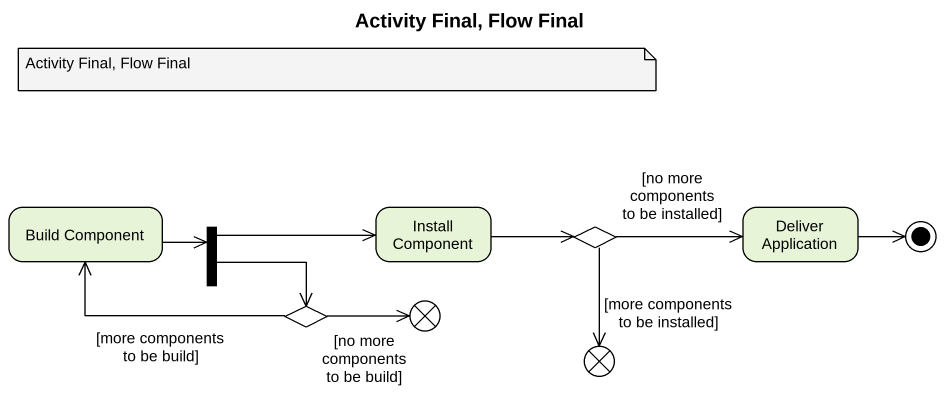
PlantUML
@startuml
title Activity Final, Flow Final
hide empty description
state "Build Component" as Build_Component
state "Install Component" as Install_Component
state "Deliver Application" as Deliver_Application
state fork1 <<fork>>
state choice1 <<choice>>
state choice2 <<choice>>
state flowfinal1 <<end>>
state flowfinal2 <<end>>
Build_Component -right-> fork1
Install_Component -right-> choice1
fork1 -right-> Install_Component
fork1 --> choice2
choice1 -right-> Deliver_Application : [no more components to be installed]
choice1 --> flowfinal2 : [more components to be installed]
choice2 -left-> Build_Component : [more components to be build]
choice2 -right-> flowfinal1 : [no more components to be build]
Deliver_Application -right-> [*]
note as N1
  Activity Final, Flow Final
end note
@enduml
